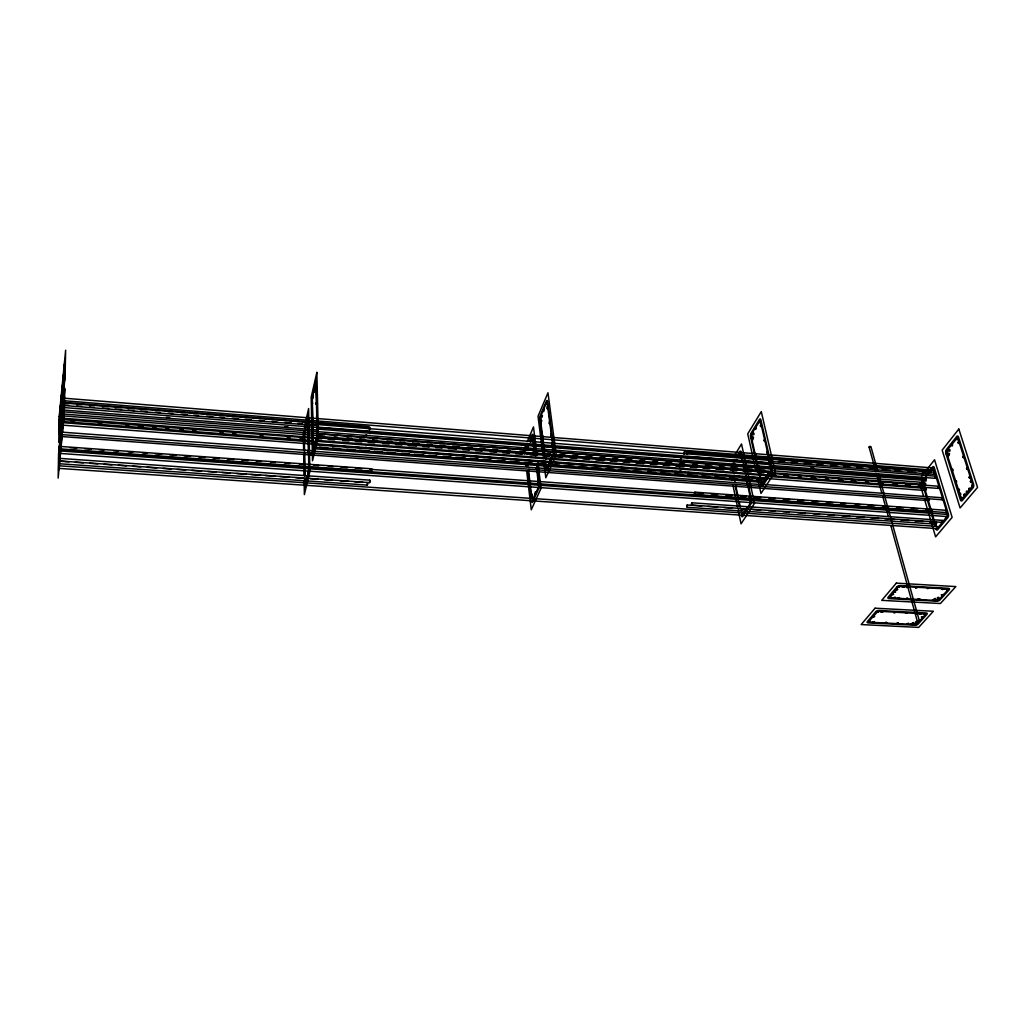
<?xml version="1.0" encoding="UTF-8"?>
<svg xmlns="http://www.w3.org/2000/svg" width="1029" height="1029" viewBox="0 0 1029 1029"><rect width="100%" height="100%" fill="white"/><g stroke="black" fill="none" stroke-linecap="round" stroke-linejoin="round"><path stroke-width="1.5" d="M947.799 515.439L937.187 528.61L58.743 468.362L59.039 452.516M58.949 465.918L58.82 468.041L58.936 465.79L937.072 526.398L937.638 527.427M923.502 480.286L923.463 482.369L923.502 480.286L63.811 414.082L64.338 396.602L58.936 453.262L64.21 398.21L933.29 467.989L947.709 514.822M367.392 485.109L367.52 482.678L367.392 485.109L59.193 463.732L59.232 462.536M59.077 458.407L58.949 460.645L59.065 458.342L369.784 480.157L369.925 481.263L369.655 482.601L58.885 460.902L59.077 458.535L59.039 459.448M59.605 447.538L59.502 448.644L59.656 446.303L59.45 448.567L59.656 446.367L59.502 447.589M63.348 407.587L63.155 409.722L63.322 407.497L369.9 431.64L369.835 433.801M324.649 436.129L63.721 415.948L63.965 413.98M933.65 469.25L932.943 470.137L64.055 400.744L64.222 398.313M64.055 383.521L64.222 380.987M64.248 381L64.094 383.483M932.506 511.014L932.531 511.683M934.975 473.173L934.782 473.983L934.898 472.671M942.564 520.777L942.693 521.639L942.435 520.481M942.423 499.76L942.744 498.782M312.533 450.766L60.968 432.077L60.827 434.547L942.435 499.785M771.3 471.089L771.531 469.404L771.326 471.05L762.322 484.685L313.421 451.204L313.33 449.892L313.549 448.67L762.386 482.344L762.849 483.463L762.425 482.305M929.316 499.438L928.724 500.608L61.766 436.54L61.933 434.032L61.933 434.727M313.652 440.695L62.062 421.478L62.164 419.562L321.807 438.868M62.216 419.022L62.1 421.388M58.743 468.362L58.923 465.803M59.052 453.352L947.156 516.571L947.748 515.67M59.36 461.185L59.206 463.757L59.373 461.185L68.956 461.854M64.351 380.846L59.399 432.219L59.669 414.623M59.476 427.935L59.502 426.636M59.656 416.115L65.11 358.542L64.686 376.665M319.234 444.605L62.846 425.17L63.001 423.588M63.039 422.752L62.988 423.909L63.013 422.675L313.163 442.071L313.408 439.563L313.125 441.673M317.035 429.916L63.155 410.031L63.168 409.31M63.927 414.533L58.679 469.957L58.936 453.262M64.068 400.654C64.184 397.361 64.158 400.461 64.158 399.676M60.814 434.547L61.007 432.077M62.859 383.315L62.988 381.386L62.82 383.393M62.936 424.488L62.872 425.131L63.013 423.421M304.867 453.004L304.61 454.342M551.248 457.442L551.583 458.381L551.814 455.963M532.122 500.583L538.707 486.756L536.572 468.144L536.328 469.417M750.128 501.676L750.643 502.666L750.437 500.506M527.8 447.203L527.967 448.078M733.638 470.755L733.227 469.738L732.751 470.755M304.25 433.762L304.777 436.939L304.044 435.974M59.373 432L59.553 429.62M64.39 408.693L64.454 405.593M64.518 402.493L64.814 388.563L58.576 453.956L58.151 478.099L62.19 435.447M64.814 375.444L64.493 378.826L64.711 377.437M65.033 360.574L59.721 414.764M64.03 412.436L63.798 414.301M307.53 419.317L307.671 420.166L307.877 418.173L308.841 469.726L305.279 485.251M58.743 468.118L58.91 465.893M368.472 427.678L368.382 426.636L64.12 402.429L63.939 404.706L64.107 403.355M59.785 414.121L59.258 433.942L64.621 377.952M937.651 527.555L936.93 526.449M63.592 404.976L63.759 403.008L369.694 427.331L369.578 429.646M315.929 381.991L312.314 397.799L312.456 404.011L312.019 401.194M60.814 434.071L60.994 432.141L60.865 434.058M61.933 434.894L61.804 436.45M304.648 437.737L304.635 436.836M64.12 403.201L64.132 402.429L63.991 403.677M63.438 418.97L63.451 418.211L63.322 419.292L63.464 418.25L924.608 484.492L925.02 486.138L924.634 484.453M63.978 410.121C64.184 407.767 63.579 413.349 63.965 410.275M312.224 398.66L313.266 452.824M304.07 433.711L304.301 450.869M60.685 448.091L60.544 449.544L931.785 511.902M63.695 404.693L63.734 403.098M63.824 411.008L63.965 409.413L63.901 411.098M886.754 622.545L884.966 622.648L886.728 622.442M62.525 398.956L62.666 397.786L62.628 398.699M63.425 419.202L63.438 418.211M62.216 419.896C62.28 418.147 61.984 421.954 62.19 420.102M312.019 398.892L316.096 380.331L317.498 434.225L313.356 452.786M60.171 410.288C60.055 412.488 60.505 406.738 60.171 410.198M59.618 426.533L59.656 425.414L59.489 427.884M59.682 422.932C59.798 419.523 59.45 426.495 59.566 423.035M59.875 426.302C59.759 429.247 60.209 422.392 59.888 426.122M59.335 462.381L59.386 461.314L59.245 462.33M60.621 405.645C60.955 402.03 60.454 408.127 60.724 405.49M58.936 459.603L58.872 460.966M893.982 612.628L895.719 612.319L894.008 612.705M59.232 462.445L59.219 463.629M60.66 448.464L60.544 449.532M896.619 623.394L898.497 622.931L896.748 623.587M942.718 498.769L942.101 499.618M63.849 414.893L63.374 418.366L63.682 417.452M59.077 452.001L59.193 450.882L947.387 514.436M64.068 403.947L64.017 404.603M64.055 404.191L64.107 402.48M62.975 424.077L62.872 425.08M680.13 470.665L680.478 471.977L680.928 470.742M304.352 437.865L304.533 436.798M933.817 473.173C934.679 470.112 933.843 475.244 934.371 474.382L769.962 461.391M63.824 415.189L63.747 415.87M875.911 471.758L869.068 447.036L869.929 446.316L870.92 446.612L877.788 471.321M938.088 487.463L938.975 486.37L938.628 488.441L759.158 474.729M942.693 521.42L942.693 521.639M59.476 431.666L59.579 429.672M307.658 423.446L307.838 422.404L307.62 424.488M890.882 525.819L917.405 621.593L919.309 621.426L918.601 621.812L917.392 621.619L919.437 621.13L878.65 474.42M62.486 432.283L64.287 413.336M64.57 378.582L64.132 381.386L64.454 380.601M308.546 469.726L308.713 468.8M304.147 432.63L304.378 431.164M304.455 441.943L304.61 441.107L304.404 443.023M308.263 451.242L308.378 450.561M527.761 452.619L527.594 454.085L525.986 453.082M365.951 447.113L365.809 447.898M368.086 427.665L368.382 426.636M307.761 427.549L307.928 426.752M369.617 432.669L369.9 431.64M528.417 447.101L528.109 448.065M532.057 436.81L532.392 435.807M738.475 457.365L737.844 456.259M741.922 514.011L742.552 513.034L742.012 515.04M63.618 405.465L318.231 425.672M306.706 422.404L306.848 421.749M59.605 446.38L371.623 468.787L371.443 471.231L371.623 468.787M760.933 479.025L761.46 478.035L761.897 478.961M64.428 367.327L64.557 364.781L64.39 367.353M304.34 432.682L307.349 419.446M544.431 449.158L544.482 450.561M917.405 621.593L919.411 621.169M366.581 434.74L366.337 435.46L366.234 434.714M925.2 489.302C925.984 486.691 927.168 491.836 925.778 488.415L765.499 476.208M941.767 498.55L942.332 497.792L942.718 498.589M526.295 450.2L528.765 444.194M533.163 441.93L532.945 440.283L532.585 441.968M679.359 466.587L679.886 465.648L680.156 466.651M59.476 448.824L371.559 471.166M546.142 462.548L546.463 461.764L546.772 462.536M551.904 443.988L552.367 443.177L551.866 445.081M305.33 485.019L305.42 482.897M769.268 460.362L769.602 461.095L769.268 460.349L316.996 424.501L316.713 425.723L316.739 427.074L768.946 462.677L769.602 461.121L768.779 462.574M760.945 479.051L761.563 478.099L761.884 479.141M313.498 451.062L317.279 434.547L315.864 382.222M317.086 436.103L317.279 434.174M63.824 411.857L925.959 479.115L926.46 477.34L925.881 479.141M739.812 453.3L740.43 452.528L742.655 462.214M741.562 458.368L741.433 456.915L740.816 457.365M63.965 404.937L68.763 405.323M308.546 464.581L308.559 466.69M770.618 469.764L771.326 468.98L770.67 469.636M922.807 481.186L925.02 478.009M304.365 427.241L308.623 408.526L309.87 471.796L304.365 494.589L304.121 480.119M305.356 426.855L307.89 416.205L309.06 469.365L305.163 486.884M933.663 469.237L933.123 470.163M935.039 477.083C936.467 474.163 936.287 481.006 935.76 476.183L688.118 456.683L687.578 458.497M941.599 498.679L942.59 498.036M734.449 475.334L733.818 475.99M742.436 462.523L742.231 460.928M304.391 432.399L304.25 434.174M316.417 402.378L316.276 404.346M922.82 481.045L923.36 480.273L926.01 481.122L926.229 479.771L924.183 479.077M313.048 432.502L313.189 430.624M308.34 452.451L308.468 450.586M935.052 476.916L936.017 476.427M941.574 521.137L942.41 520.558L941.689 520.828M314.179 389.669L313.986 392.113L314.269 389.708M315.967 388.782L316.032 386.364L315.852 388.833M313.086 430.585L312.945 432.514M932.596 468.684L933.419 468.066M316.906 424.591L316.842 427.048M680.581 458.407L681.069 457.751L681.327 458.471M681.262 459.333L680.542 459.539M317.138 429.157L316.842 431.64L317.099 429.067L770.258 464.619L770.605 465.622L770.258 464.632M687.449 454.419L687.218 452.567L686.793 454.381M688.234 458.535L688.118 456.683M734.783 463.59L733.986 463.59M315.26 443.692L315.453 441.518L315.208 443.782L766.656 478.035L767.068 475.912L766.592 478.048M314.424 447.113L314.642 444.862L314.398 447.165L764.688 481.07L765.023 478.819L764.65 481.07M307.864 429.08L308.005 426.778M316.379 404.307L316.52 402.416M546.052 459.436L546.09 457.468M306.951 478.253L307.105 475.925M546.836 401.94L546.631 404.371L546.965 401.966M312.366 399.651L312.546 397.335M946.397 510.577C944.403 508.866 947.722 512.866 946.526 511.04M532.559 500.621L532.585 498.576M547.119 402.468L553.731 452.876L547.119 468.401L547.158 466.176M63.914 413.362L63.631 414.185L63.939 411.973M308.095 439.833L308.237 437.968M316.675 417.169L316.726 415.189L316.572 417.169M369.694 427.331L369.424 429.646M316.147 437.814L316.135 440.078L316.212 437.827M313.369 446.573L313.575 444.412L313.266 446.612M758.141 465.622L758.309 467.243L758.733 465.661M932.621 468.619L933.625 468.427M305.266 430.662L305.472 428.681M936.274 522.642C933.933 521.484 937.599 524.391 936.416 523.092M546.656 402.198L540.418 416.912L541.756 421.054L540.045 420.166M533.549 446.625L533.627 444.567M64.698 376.357L64.403 377.038L64.724 374.878M525.973 444.669L524.095 449.094L524.649 453.763M527.234 441.711L533.485 426.932L536.984 455.217M528.031 444.374L526.295 448.464A2.663 0.695 -85.6 0 0 525.896 450.2M529.202 441.647L532.096 434.83A2.701 0.707 -85.4 0 1 533.048 435.37L535.594 456.104M529.922 441.48L532.237 436.026M749.382 496.518C751.041 495.206 749.549 500.544 749.215 497.521M526.436 449.647L528.031 450.226L528.199 448.76L527.092 448.104M544.688 450.522L544.92 449.133M762.63 484.376L762.836 483.54L762.283 484.685M317.138 433.685L771.236 468.967M317.035 436.232L771.043 471.321M313.446 451.178L313.639 448.773M771.531 469.404L760.135 420.411L751.209 434.572L751.196 436.347L753.472 437.184L753.279 438.624L750.771 437.698M759.724 420.629L759.775 422.752L760.405 420.99M528.816 470.935L529.022 469.365M531.916 494.19L531.736 496.544M764.431 478.999L314.578 444.644M535.427 494.242L535.53 491.901M898.278 586.774C899.603 588.768 901.391 584.691 898.278 586.774L889.249 597.798L935.194 600.434M530.797 439.563L530.617 441.891M532.379 438.122L532.662 436.206L535.016 455.397M530.771 441.865L530.938 439.589M549.435 421.71L549.267 423.639M551.068 434.109L550.901 436.052M868.476 621.696L870.431 621.593L868.373 621.863L878.059 611.175L925.997 614.004L925.444 613.606M734.294 455.808L741.523 443.975L747.671 472.092M742.578 515.13L750.823 502.486M877.068 611.625L878.342 612.088L879.036 611.458L876.978 611.895L879.023 611.432L878.432 611.162M947.696 589C943.709 589.951 949.664 590.517 947.696 589L899.77 586.273M530.295 483.077L530.501 481.739M736.597 456.709L739.774 451.538A2.598 1.029 -85 0 1 741.163 452.091L745.536 472.195M733.664 463.037L732.082 465.622L732.725 466.214M737.639 456.58L739.234 453.995M935.683 524.52L936.249 524.16L687.115 507.284L686.729 506.512L687.192 504.995L701.534 505.998M751.324 434.302L751.993 435.396L751.106 435.936M946.23 512.313L945.78 512.532M946.924 514.603L947.349 514.371M947.104 454.265L961.639 499.541L972.958 485.444L957.613 437.544L946.603 450.882L946.603 452.657L949.484 453.519L949.265 454.908L946.088 453.956M916.916 624.076L916.234 624.487L925.894 614.172M541.203 420.617L541.022 422.996M549.46 423.614L549.627 421.787M543.08 436.309L542.913 438.213M552.779 450.046L552.972 447.615M550.155 461.584L550.361 459.191M938.705 600.023L937.908 599.483L936.712 600.293L938.641 600.087L948.133 589.604M531.929 496.505L532.057 494.229M957.034 437.711L957.137 439.743L957.883 438.007M369.784 480.157L369.655 482.601M687.231 507.22L687.192 504.995M921.714 476.041L934.551 459.783L952.134 517.368L935.605 536.855L931.605 523.337M961.909 499.348L961.793 497.264L961.073 499.052M925.663 475.655L932.493 467.05A2.508 1.299 -84.6 0 1 934.268 467.616L948.391 514.101A2.547 1.351 -85.7 0 1 947.838 517.638L937.689 529.652A2.521 1.325 -86.1 0 1 935.888 528.945M926.975 475.552L931.862 469.404M541.19 422.958L541.357 420.629M533.459 444.489L533.099 446.11M543.08 438.225L543.248 436.36M551.081 436.064L551.222 434.135M946.731 450.676L947.58 451.757L946.5 452.31M548.727 464.761L548.92 462.394M972.585 486.691C971.582 488.183 971.312 483.334 972.881 485.032M747.003 485.083L747.183 483.321M889.249 597.347L891.217 597.077L889.802 597.952M543.749 409.208L543.531 411.613L543.891 409.259M768.779 474.922L769.062 472.864L768.573 474.999L315.954 440.309M537.871 483.206L538.038 480.839M535.427 491.888L535.26 494.293M942.41 522.385L691.758 505.085L691.359 504.017L691.835 502.782L942.152 520.365M741.394 508.866L741.935 510.101L741.15 510.886M746.385 506.77L746.938 507.863L746.205 508.931M537.91 480.813L537.73 483.206M736.185 486.293L736.494 484.8M925.843 490.55L742.243 476.633M547.287 408.629L547.505 406.198L547.184 408.616M736.198 461.262L736.635 459.487M945.96 510.294L694.845 492.145L694.369 493.405L694.768 494.46L945.857 512.545M694.768 494.46L694.948 492.158M691.758 505.085L691.835 502.782M766.721 475.694L315.388 441.248M761.37 480.414L756.572 480.054M923.347 482.447L771.133 470.652M935.567 478.356L769.409 465.34M938.86 486.305L938.667 488.119L938.821 486.267M870.071 447.332L869.068 447.036M869.081 622.262L870.431 621.555L868.553 622.172L913.495 624.474M915.514 624.577C916.17 624.41 915.669 625.13 913.508 622.584L912.286 622.995L914.061 625.169M928.685 498.743L928.582 500.596M937.252 600.537L935.258 598.441L933.998 598.865L935.76 601.168M684.439 451.795L684.144 454.033L684.439 451.795L930.589 471.385L930.962 472.71L930.589 471.359M934.229 474.369L933.83 473.739M75.349 462.291L83.323 462.857M89.716 463.294L97.691 463.86M104.083 464.298L112.058 464.864M118.451 465.301L126.438 465.867M132.818 466.304L140.806 466.857M147.186 467.307L156.768 467.976M163.148 468.427L171.136 468.98M177.528 469.43L185.503 469.983M191.896 470.433L201.478 471.102M207.858 471.539L215.846 472.105M222.225 472.543L230.213 473.108M236.593 473.546L246.175 474.215M250.96 474.549L260.543 475.218M265.341 475.552L274.91 476.221M279.708 476.556L289.29 477.224M295.67 477.675L303.658 478.228M310.038 478.678L318.025 479.231M324.405 479.681L332.393 480.234M340.38 480.787L348.355 481.353M354.748 481.791L362.722 482.344M707.913 506.435L717.483 507.104M723.85 507.554L731.825 508.107M738.205 508.558L746.257 508.982M752.546 509.548L760.521 510.114M768.483 510.667L774.863 511.104M782.837 511.67L789.217 512.108M797.179 512.674L805.154 513.227M813.129 513.78L819.496 514.23M827.47 514.783L833.85 515.22M841.812 515.786L849.787 516.339M856.167 516.777L864.128 517.343M870.508 517.78L878.483 518.346M884.863 518.783L894.42 519.452M900.799 519.902L908.774 520.455M915.141 520.893L923.116 521.459M929.496 521.896L935.875 522.346M70.332 447.705L76.738 448.168M84.751 448.747L91.157 449.21M99.17 449.789L103.968 450.136M113.589 450.831L118.386 451.165M127.995 451.86L132.805 452.207M142.414 452.901L147.224 453.249M155.238 453.828L161.643 454.291M169.656 454.869L176.062 455.332M184.062 455.911L190.481 456.374M198.481 456.953L204.887 457.416M212.9 457.995L219.306 458.458M227.319 459.024L233.724 459.487M241.738 460.066L248.143 460.529M256.157 461.108L260.954 461.455M270.576 462.15L275.373 462.497M284.994 463.191L289.792 463.539M299.4 464.233L304.211 464.581M313.819 465.275L318.63 465.622M328.238 466.317L333.049 466.664M341.062 467.23L347.468 467.693M355.468 468.272L361.886 468.735M369.887 469.314L703.09 493.354M711.103 493.933L717.509 494.396M725.522 494.975L731.928 495.438M739.928 496.017L746.347 496.48M754.347 497.058L760.753 497.521M768.766 498.1L775.171 498.55M783.185 499.129L789.59 499.592M797.604 500.171L804.009 500.634M812.022 501.213L818.428 501.676M826.441 502.255L832.847 502.718M840.86 503.297L845.658 503.644M855.266 504.339L860.077 504.686M868.09 505.265L874.496 505.728M882.509 506.294L888.915 506.757M896.928 507.336L903.333 507.799M911.334 508.377L917.752 508.84M925.753 509.419L932.158 509.882M319.723 447.126L327.724 447.731M332.534 448.091L340.535 448.695M346.927 449.184L354.928 449.776M359.726 450.149L369.334 450.869M374.132 451.229L382.132 451.834M386.93 452.194L394.93 452.799M401.336 453.274L409.336 453.879M414.134 454.239L423.742 454.972M428.54 455.332L436.54 455.937M442.933 456.413L450.946 457.017M455.744 457.378L465.34 458.098M470.137 458.471L478.138 459.063M482.948 459.436L490.949 460.027M497.341 460.516L505.342 461.121M510.14 461.481L519.748 462.201M524.546 462.561L532.546 463.166M537.344 463.526L545.344 464.13M551.75 464.619L559.75 465.224M564.548 465.584L574.156 466.304M578.954 466.664L586.954 467.269M591.752 467.629L601.348 468.349M606.158 468.709L614.159 469.314M618.956 469.674L628.552 470.407M633.362 470.767L641.363 471.372M647.755 471.848L655.756 472.452M660.554 472.813L670.162 473.533M674.96 473.906L682.96 474.498M687.758 474.871L697.366 475.591M702.164 475.951L710.164 476.556M714.962 476.916L724.57 477.636M729.368 477.996L737.369 478.601M742.166 478.961L751.762 479.694M762.721 484.363L942.165 497.753M334.206 436.862L337.448 437.119M347.017 437.852L351.854 438.225M359.816 438.843L364.665 439.216M372.627 439.833L377.463 440.206M387.02 440.952L391.869 441.325M399.831 441.943L404.68 442.316M412.629 442.933L419.086 443.435M427.035 444.039L431.897 444.425M439.846 445.03L444.695 445.416M452.644 446.02L459.101 446.522M467.05 447.139L471.912 447.512M479.848 448.129L484.723 448.503M492.659 449.12L497.521 449.493M507.065 450.239L510.333 450.483M519.864 451.216L524.739 451.602M532.662 452.207L537.537 452.593M547.068 453.326L550.348 453.583M559.879 454.316L564.754 454.689M572.677 455.307L577.565 455.68M585.565 456.31L591.881 456.786M599.881 457.416L604.769 457.789M612.692 458.407L617.58 458.78M625.491 459.397L631.986 459.899M639.897 460.503L644.797 460.889M652.708 461.494L657.595 461.88M665.506 462.484L672.001 462.986M679.912 463.603L684.812 463.976M692.71 464.593L697.623 464.967M705.521 465.584L712.029 466.086M719.927 466.69L724.828 467.076M732.725 467.68L737.639 468.066M745.523 468.671L752.045 469.173M759.929 469.79L764.74 470.163M328.225 439.357L334.631 439.859M342.644 440.476L349.05 440.965M355.455 441.454L361.861 441.943M368.279 442.444L374.685 442.933M382.698 443.55L389.103 444.039M395.509 444.528L401.927 445.03M408.333 445.518L416.346 446.136M422.752 446.625L429.157 447.113M435.576 447.615L441.981 448.104M448.387 448.593L456.4 449.21M462.806 449.699L469.211 450.2M475.63 450.689L482.035 451.178M490.048 451.795L496.454 452.284M502.859 452.773L509.278 453.274M515.683 453.763L522.089 454.252M530.102 454.869L536.508 455.358M542.926 455.86L549.332 456.349M555.737 456.837L562.143 457.339M570.156 457.944L576.562 458.445M582.98 458.934L589.385 459.423M595.791 459.924L603.804 460.529M610.21 461.031L616.628 461.519M623.034 462.008L629.439 462.497M635.845 462.999L643.858 463.616M650.277 464.105L656.682 464.593M663.088 465.082L669.493 465.584M675.912 466.073L683.912 466.69M690.33 467.179L696.736 467.668M703.141 468.169L709.547 468.658M715.965 469.147L723.979 469.764M730.384 470.253L736.79 470.755M743.195 471.243L751.209 471.861M757.614 472.35L764.032 472.838M768.83 473.211L938.68 486.254M71.271 421.324L74.461 421.568M98.45 423.408L101.652 423.652M125.641 425.479L128.831 425.723M138.426 426.456L143.224 426.829M152.819 427.562L156.022 427.807M165.618 428.54L168.82 428.784M180.011 429.646L183.213 429.89M192.809 430.624L195.999 430.868M219.987 432.707L223.19 432.952M232.786 433.685L235.975 433.929M259.964 435.769L263.167 436.013M287.155 437.839L290.358 438.084M299.953 438.83L304.751 439.19M770.927 474.871L775.737 475.244M783.738 475.848L788.536 476.221M798.144 476.954L801.334 477.199M810.942 477.932L815.74 478.305M825.348 479.038L828.551 479.282M838.146 480.016L842.957 480.389M850.957 480.993L855.755 481.366M865.363 482.099L868.553 482.344M878.161 483.077L882.959 483.45M892.567 484.183L897.365 484.556M905.366 485.161L910.163 485.534M918.177 486.138L922.974 486.511M321.472 444.734L346.477 446.663M348.664 446.792L359.867 447.641M363.07 447.885L372.665 448.618M375.868 448.863L387.058 449.712M390.261 449.943L399.869 450.676M403.059 450.921L427.061 452.734M430.263 452.979L441.454 453.828M444.657 454.072L454.265 454.805M457.455 455.037L467.063 455.77M470.253 456.014L481.456 456.863M484.659 457.108L495.862 457.956M499.052 458.201L508.66 458.921M511.85 459.166L521.459 459.899M524.649 460.13L535.852 460.979M539.055 461.224L548.65 461.957M551.853 462.201L563.056 463.05M566.246 463.294L590.247 465.108M593.45 465.352L603.045 466.073M606.248 466.317L617.451 467.166M620.641 467.41L630.25 468.144M635.047 468.504L644.643 469.237M647.846 469.468L657.441 470.202M660.644 470.446L671.847 471.295M675.037 471.539L685.288 472.35M687.835 472.504L698.112 473.314M702.241 473.597L712.531 474.408M715.039 474.562L726.242 475.411M729.432 475.655L739.787 476.478M369.9 432.476L688.105 457.481M166.441 417.388L169.644 417.645M284.904 426.688L288.107 426.932M810.813 467.925L814.016 468.182M687.423 452.657L934.564 472.221M76.776 405.953L81.574 406.339M89.574 406.969L94.385 407.355M102.385 407.986L108.791 408.487M115.197 409.002L121.602 409.503M128.008 410.005L134.413 410.52M140.806 411.021L147.211 411.536M155.225 412.166L160.022 412.552M168.023 413.182L172.833 413.555M180.834 414.198L187.239 414.7M193.645 415.201L198.443 415.587M206.456 416.218L212.862 416.732M219.254 417.234L224.065 417.62M232.065 418.25L238.471 418.752M244.876 419.266L251.282 419.768M259.282 420.398L264.093 420.784M272.093 421.414L276.891 421.8M284.904 422.43L291.31 422.932M297.715 423.446L302.513 423.819M310.514 424.462L316.919 424.964M768.843 460.748L772.046 460.992M778.438 461.506L784.831 462.008M791.224 462.51L797.616 463.024M804.009 463.526L811.997 464.156M816.794 464.542L823.187 465.044M831.175 465.674L837.567 466.176M843.96 466.69L850.353 467.192M856.745 467.693L863.138 468.208M869.531 468.709L875.923 469.224M882.316 469.726L890.304 470.356M895.101 470.742L901.494 471.243M907.887 471.745L915.874 472.375M922.267 472.89L928.66 473.391M947.902 449.21L950.063 449.84L949.844 451.242L946.963 450.38M922.46 483.643L925.47 484.685L925.676 483.334L922.949 482.254M752.289 432.746L753.987 433.363L753.794 434.817L751.517 433.981M732.982 464.156L734.59 464.838L734.397 466.253L732.262 465.34M731.953 467.616L734.089 468.542L733.909 469.957L731.542 468.928M541.215 414.983L542.386 415.575L542.206 417.079L540.649 416.295M936.056 522.398L936.416 523.131M552.573 450.007L552.419 449.12M546.823 468.594L546.643 467.745M540.791 416.385L540.328 418.379M312.765 395.753L313.163 397.889L312.456 397.143M526.707 449.441L526.874 450.175M917.919 622.982L916.723 621.503L915.501 621.915L917.096 623.883M305.047 486.884L304.906 485.714M304.764 430.765L305.124 432.926L304.468 432.064M938.885 599.817L937.303 597.733L938.564 597.296L939.747 598.865M929.046 498.55L929.316 499.477M769.718 466.703L770.605 465.622L769.666 466.651M923.425 483.977L936.081 526.642M934.975 525.87L922.203 482.781A2.47 1.261 -84.9 0 1 922.074 482.061M919.63 482.794L923.63 496.312M924.518 499.309L930.718 520.34M739.825 454.368L740.648 452.953M305.343 478.408L305.098 483.257M876.772 474.845L881.904 493.38M882.753 496.467L888.323 516.545M751.569 437.994L761.563 482.64M758.566 472.594L750.565 436.81A2.637 1.055 -84.7 0 1 751.067 433.132L759.453 419.459A2.675 1.08 -84.4 0 1 760.933 419.961L772.11 468.529A2.727 1.132 -85.2 0 1 771.583 472.324L762.849 485.701A2.688 1.106 -85.5 0 1 761.344 485.045L759.608 477.263M756.096 471.501L747.723 433.839L761.293 411.613L775.21 471.796L760.984 493.47L757.846 479.347M748.353 475.218L754.501 503.348L741.06 523.825L738.127 509.895M746.205 475.282L751.594 500.017A2.65 1.068 -85.8 0 1 751.093 503.695L742.835 516.326A2.624 1.042 -86.1 0 1 741.42 515.619M743.324 465.314L744.674 471.488M745.678 476.118L751.054 500.84M733.626 475.539L734.963 481.816M735.954 486.537L738.616 499.104M739.285 502.242L740.288 506.963M732.982 475.72L733.947 480.324M735.246 486.46L739.478 506.409M731.285 477.392L731.928 480.492M732.905 485.135L737.471 506.795M540.585 420.449L545.241 456.992M544.675 456.567L539.929 419.24A2.74 0.733 -85.2 0 1 540.354 415.42L546.502 400.988A2.778 0.746 -85 0 1 547.518 401.451L554.116 451.577A2.843 0.785 -85.5 0 1 553.666 455.538L547.287 469.661A2.804 0.759 -85.7 0 1 546.258 469.018L545.267 461.236M543.003 455.693L538.026 416.243L547.968 392.782L556.2 454.895L545.807 477.778L543.608 460.426M537.961 463.063L541.074 488.196L531.273 509.779L526.668 470.883M536.585 464.079L539.132 484.813A2.753 0.733 -85.9 0 1 538.694 488.646L532.675 501.959A2.727 0.72 -86.1 0 1 531.71 501.252M527.62 462.806L527.993 465.931M528.559 470.639L531.916 498.833M528.134 471.166L529.266 480.672M529.639 483.836L531.337 498.087M525.755 463.101L526.115 466.214M764.213 480.144L764.483 481.019L764.225 480.003M312.263 401.464L313.318 450.689M304.288 436.283L304.558 451.937M304.61 455.075L304.957 475.424M304.365 454.046L304.61 468.298M304.661 471.462L304.738 476.208M304.79 479.385L304.854 482.55M303.336 433.531L303.606 449.596M303.684 454.419L303.851 464.053M303.902 467.269L304.031 475.308M731.362 468.041A2.56 1.003 -85.3 0 1 731.285 467.603M731.4 465.661A2.56 1.003 -85.3 0 1 731.838 464.478M922.087 481.109A2.47 1.261 -84.9 0 1 922.73 479.347M315.093 442.984C314.977 445.158 315.466 438.315 315.093 442.984M315.916 439.576L316.083 437.981L315.916 439.576M316.906 435.46C316.791 437.531 317.228 430.971 316.906 435.46M64.66 370.826L64.827 368.421L64.66 370.723M64.827 362.684L64.891 361.411L64.827 362.684M313.215 445.853L313.446 444.116L313.215 445.853M314.282 446.367C314.179 448.554 314.604 441.878 314.282 446.367M928.171 499.708L928.531 500.531L928.171 499.657M305.883 426.701C306.243 428.874 306.256 422.443 305.883 426.701M59.579 420.539L59.785 418.186L59.579 420.539M60.274 422.636L60.454 420.218L60.274 422.636M61.238 412.835L61.367 410.918L61.238 412.835M61.534 396.525L61.701 394.596L61.547 396.435M312.649 419.266L312.919 417.877L312.649 419.266M768.174 473.906C767.981 477.044 769.319 469.353 768.187 473.919M751.98 439.46C753.035 442.663 753.009 435.383 751.98 439.396M755.235 428.591C756.392 431.704 756.174 424.424 755.235 428.591M755.312 454.419C756.341 456.825 756.006 451.268 755.325 454.303M760.392 425.839C761.589 428.977 761.319 421.633 760.392 425.839M759.955 475.089C759.801 477.405 760.482 471.565 759.955 475.064M760.945 474.793C760.753 477.315 760.868 472.517 760.945 474.793M763.994 440.618C765.01 443.087 764.727 437.338 764.007 440.489M766.181 476.954C766.232 479.167 766.425 474.33 766.193 476.8M766.746 452.631C767.827 455.114 767.454 449.261 766.746 452.567M59.219 416.539L58.769 442.277L65.071 376.575L65.637 350.22L59.219 416.539M951.529 445.197C953.06 448.348 952.635 441.209 951.529 445.197M952.159 470.137C953.381 472.723 953.163 467.025 952.159 470.086M955.774 481.726C957.021 484.363 956.636 478.614 955.774 481.675M957.986 442.676C959.478 445.904 959.092 438.688 957.986 442.599M958.423 490.164C959.89 493.547 959.684 486.164 958.423 490.164M959.71 494.28C961.112 497.676 961.009 490.396 959.71 494.216M962.81 457.03C964.057 459.667 963.787 453.802 962.81 457.03M963.89 494.988C965.459 498.332 965.048 490.949 963.89 494.988M966.527 468.684C967.762 471.346 967.556 465.494 966.527 468.632M966.308 492.106C967.659 495.631 967.71 488.093 966.308 492.106M969.048 477.43C970.476 480.852 970.296 473.533 969.048 477.353M968.752 489.212C970.193 492.659 970.064 485.212 968.752 489.212M970.36 481.559C971.749 485.019 971.762 477.61 970.373 481.495M947.658 455.615C949.034 458.908 948.892 451.615 947.658 455.615M872.438 622.108L874.496 621.735L872.451 622.043M872.643 616.898L874.701 616.487L872.656 616.95M881.056 612.049L883.139 611.676L881.081 612.101M891.59 594.698L893.699 594.312L891.59 594.672M893.301 597.785L895.397 597.373L893.313 597.72M893.635 592.305L895.757 591.919L893.635 592.267M895.693 589.9L897.815 589.501L895.693 589.861M897.442 598.016L899.552 597.63L897.468 597.952M902.356 587.225L904.491 586.839L902.382 587.16M906.549 587.469L908.671 587.07L906.549 587.43M906.202 598.556L907.912 598.248L906.215 598.531M905.623 613.181L907.346 612.924L905.623 613.155M906.678 623.806L908.71 623.407L906.678 623.87M910.678 624.011L912.723 623.638L910.704 623.947M915.553 587.829L917.289 587.508L915.566 587.803M915.591 613.85L917.649 613.438L915.591 613.901M914.948 624.217L916.993 623.818L914.987 624.127M917.971 599.2L919.682 598.891L917.971 599.2M919.63 614.056L921.701 613.683L919.656 613.991M921.469 617.014L923.527 616.603L921.495 617.066M923.939 614.274C925.405 615.921 924.209 612.371 923.965 614.339M927.438 588.498L929.161 588.189L927.451 588.447M932.608 599.946L934.705 599.56L932.608 599.946M941.394 594.968L943.503 594.582L941.406 594.903M942.011 589.476L944.133 589.09L942.024 589.45M769.615 465.545L769.988 464.696L769.615 465.545M316.855 372.395L311.195 397.22L312.52 460.773L318.373 436.54L316.855 372.395M925.611 477.289L926.447 477.289L925.611 477.289M958.822 429.054L942.165 450.149L960.096 507.992L977.55 487.412L958.822 429.054M956.661 436.566L946.371 449.544A2.547 1.338 -84 0 0 945.818 453.082L960.379 499.862A2.598 1.389 -85.2 0 0 962.282 500.531L973.01 487.836A2.624 1.428 -84.8 0 0 973.588 484.196L958.539 437.093A2.572 1.363 -83.6 0 0 956.661 436.566M875.062 608.203L861.183 624.564L918.678 627.394L933.354 611.265L875.062 608.203M896.323 583.147L881.737 600.344L940.416 603.521L955.838 586.581L896.323 583.147M875.885 611.573L867.306 621.645A2.367 1.08 -12.6 0 0 868.412 622.905L914.935 625.22A2.354 1.055 -13.2 0 0 918.035 624.166L927.052 614.223A2.38 1.068 -13.5 0 0 926.036 612.95L879.01 610.493A2.392 1.093 -12.8 0 0 875.885 611.573M897.082 586.71L888.066 597.283A2.431 1.132 -13.2 0 0 889.159 598.621L936.647 601.206A2.418 1.093 -13.8 0 0 939.837 600.126L949.317 589.681A2.457 1.119 -14.1 0 0 948.314 588.318L900.311 585.578A2.457 1.145 -13.4 0 0 897.082 586.71"/></g></svg>
